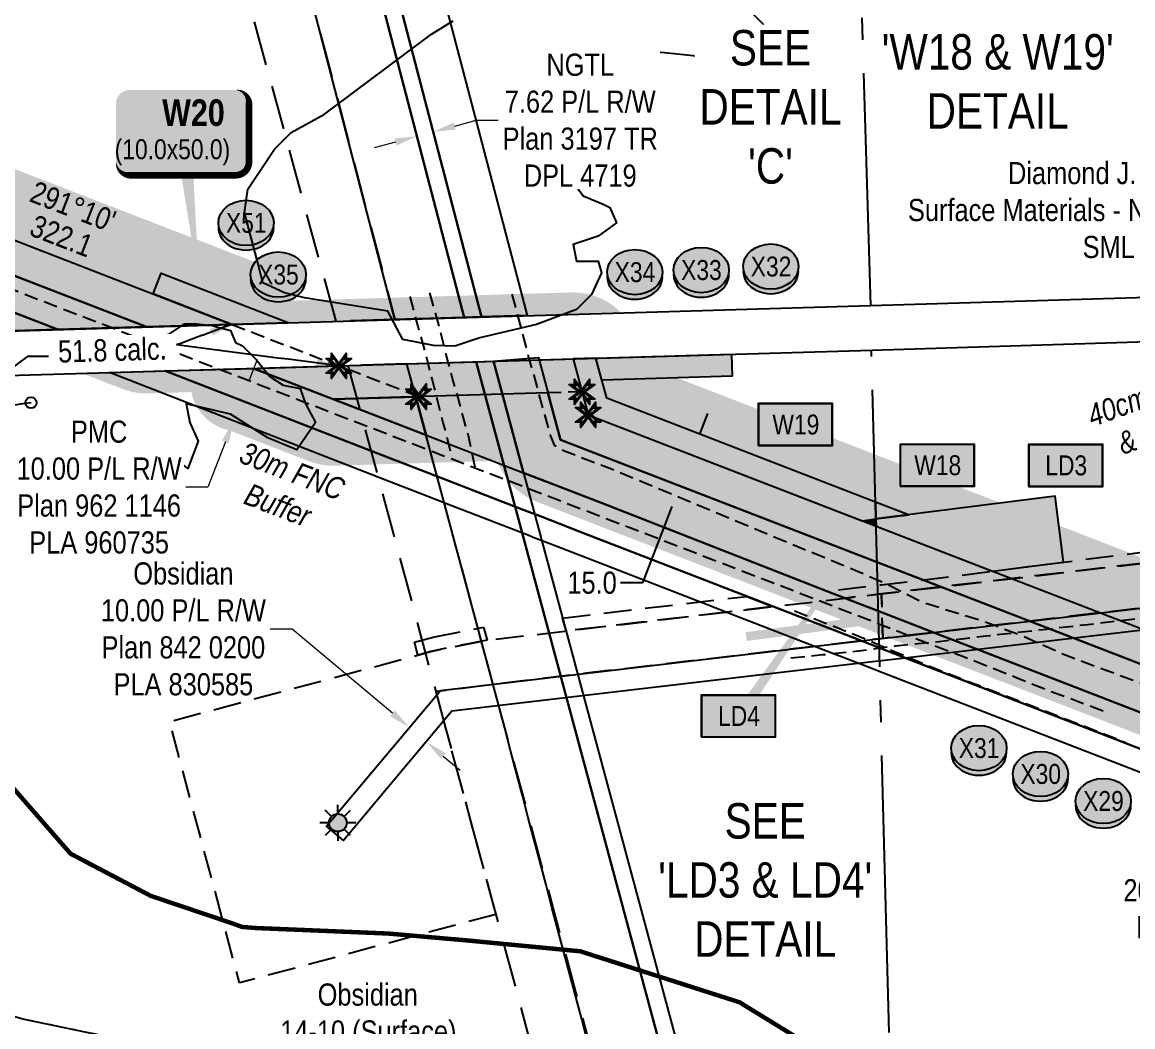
# Model space of a CAD drawing. Extents: x 633209 to 644713, y 5826006 to 5832721.
# Drawn here: x 640116 to 640617, y 5830641 to 5831095 of the extents above; entities that cross this region are included whole.
import ezdxf
from ezdxf.enums import TextEntityAlignment as Align

# ---------------------------------------------------------------- set-up
doc = ezdxf.new("R2010")
doc.units = 0
doc.header["$LTSCALE"] = 5
doc.header["$PDSIZE"] = 0.5
for name, pattern in [('DASHDOT2', [12.7, 6.35, -3.175, 0, -3.175]), ('foc-ACCESSROAD', [3.75, 2.5, -1.25]), ('foc-FLOWLINE', [3.75, 2.5, -1.25]), ('foc-MONUMENT-BDYS', [6, 4, -2]), ('foc-QUARTERLINE', [33, 25, -3, 2, -3]), ('foc-TIELINE', [1.875, 1.25, -0.625]), ('foc-WHEELTRACKS', [2, 0.4, -1.6]), ('UG_PIPE', [1.875, 1.25, -0.625])]:
    doc.linetypes.add(name, pattern=pattern)
doc.layers.get('Defpoints').update_dxf_attribs({"color": 9})
for name, color, linetype in [('AS-PIPE-UG', 44, 'UG_PIPE'), ('AS-ROADS', 254, 'Continuous'), ('AS-WILDLIFE', 131, 'DASHDOT2'), ('C-AR', 13, 'foc-ACCESSROAD'), ('C-RW', 13, 'Continuous'), ('C-WS', 13, 'foc-ACCESSROAD'), ('C-WS-S', 8, 'Continuous'), ('DETAIL-T', 7, 'Continuous'), ('F-EZE', 190, 'foc-FLOWLINE'), ('F-RW', 190, 'Continuous'), ('L-BD1', 253, 'Continuous'), ('L-MON', 1, 'Continuous'), ('L-MON-PLAN', 7, 'foc-MONUMENT-BDYS'), ('L-QSEC', 8, 'foc-QUARTERLINE'), ('L-SEC', 7, 'Continuous'), ('L-TIE', 7, 'foc-TIELINE'), ('P-BUFFER-H 30m', 51, 'Continuous'), ('P-BUFFER-T', 40, 'Continuous'), ('P-CROSSINGS', 250, 'Continuous'), ('P-PROPOSED', 10, 'Continuous'), ('P-PROPOSED-H', 21, 'Continuous'), ('P-TEMP-BLOCKS', 250, 'Continuous'), ('P-TEMP-H', 41, 'Continuous'), ('P-TEMP_LOG DECK', 46, 'Continuous'), ('P-TEMP_WORKSPACE', 46, 'Continuous'), ('P-TXT', 4, 'Continuous'), ('T-BUSH-T', 110, 'Continuous'), ('T-WATER-P3', 160, 'foc-WHEELTRACKS'), ('WETLAND', 143, 'Continuous'), ('WETLAND-T', 146, 'Continuous')]:
    doc.layers.add(name, color=color, linetype=linetype)
for name, color, linetype, lineweight in [('C-AR-T', 13, 'Continuous', 9), ('C-FLOWLINE-T', 13, 'Continuous', 9), ('F-RW-T', 190, 'Continuous', 9), ('F-WS-T', 190, 'Continuous', 9)]:
    doc.layers.add(name, color=color, linetype=linetype, lineweight=lineweight)
doc.styles.add('175L', font='ARIALN.TTF', dxfattribs={"height": 20})
doc.styles.add('80', font='ARIALN.TTF', dxfattribs={"height": 10})
doc.styles.add('80CG', font='ARIALN.TTF', dxfattribs={"height": 10})
doc.styles.add('80L', font='ARIALN.TTF', dxfattribs={"height": 10})
doc.styles.add('BOLD', font='ARIALNB.TTF')
doc.styles.add('Crossing', font='ARIALN.TTF', dxfattribs={"height": 10})
doc.styles.add('foc-LtypeFont', font='ARIALN.TTF', dxfattribs={"height": 7.35})
doc.styles.add('MtXpl_Arial_Narrow', font='ARIALNI.TTF')
doc.linetypes.add('foc-TOPO-flowdirection-NOLINE', pattern='A,0,[">",foc-LtypeFont,S=0.3,R=0,X=0,Y=-0.945],-20,[">",foc-LtypeFont,S=0.3,R=0,X=0,Y=-0.945],0', length=20)
doc.dimstyles.new('Compass 5 000', dxfattribs={"dimscale": 5, "dimtxt": 9, "dimasz": 2, "dimexe": 0.2, "dimexo": 0.0625, "dimgap": 0.5, "dimtad": 0, "dimtih": 1, "dimtoh": 1, "dimzin": 0, "dimdsep": 46, "dimtxsty": '80CG', "dimcen": 0.1, "dimse1": 1, "dimse2": 1, "dimclrd": 256, "dimclrt": 256, "dimaunit": 1, "dimadec": 4, "dimazin": 0, "dimtfac": 0.06, "dimtofl": 0, "dimtmove": 0, "dimatfit": 1, "dimfxl": 0.2, "dimtolj": 1, "dimtzin": 0, "dimlwd": -1, "dimarcsym": 0})

# ---------------------------------------------------------------- blocks, each defined once
blk = doc.blocks.new('*D431')
at = {"layer": 'C-FLOWLINE-T', "transparency": 16777216}
for p, q in [((640237.8, 5830820.91), (640227.8, 5830820.91)), ((640283.06, 5830782.9), (640237.8, 5830820.91)), ((640306.03, 5830763.6), (640313.69, 5830757.17))]:
    blk.add_line(p, q, dxfattribs=at)
for points in [[(640284.13, 5830784.17), (640281.99, 5830781.62), (640290.72, 5830776.46)], [(640307.1, 5830764.88), (640304.96, 5830762.33), (640298.37, 5830770.03)]]:
    blk.add_solid(points, dxfattribs=at)
at = {"layer": 'Defpoints', "color": 0, "transparency": 16777216}
for p in [(640298.37, 5830770.03), (640270.89, 5830752.86), (640278.55, 5830746.43)]:
    blk.add_point(p, dxfattribs=at)
at = {"layer": 'C-FLOWLINE-T', "transparency": 16777216, "insert": (640188.71, 5830820.91), "char_height": 10, "attachment_point": 5, "style": '80CG'}
blk.add_mtext('\\A1;Obsidian\\P10.00 P/L R/W\\PPlan 842 0200\\PPLA 830585', dxfattribs=at)
blk = doc.blocks.new('*D521')
at = {"layer": 'Defpoints', "color": 0, "transparency": 16777216}
for p in [(640683.14, 5830780.35), (640675.92, 5830761.68), (640723.65, 5830764.67)]:
    blk.add_point(p, dxfattribs=at)
at = {"layer": 'F-RW-T', "transparency": 16777216}
for p, q in [((640727.26, 5830774), (640730.87, 5830783.32)), ((640712.82, 5830736.68), (640699.77, 5830702.97)), ((640699.77, 5830702.97), (640689.77, 5830702.97))]:
    blk.add_line(p, q, dxfattribs=at)
for points in [[(640725.7, 5830774.6), (640728.81, 5830773.4), (640723.65, 5830764.67)], [(640711.26, 5830737.28), (640714.37, 5830736.08), (640716.42, 5830746.01)]]:
    blk.add_solid(points, dxfattribs=at)
at = {"layer": 'F-RW-T', "transparency": 16777216, "insert": (640650.23, 5830702.97), "char_height": 10, "attachment_point": 5, "style": '80CG'}
blk.add_mtext('\\A1;Pembina\\P20.00 P/L R/W\\PPLA 141993', dxfattribs=at)
blk = doc.blocks.new('*D522')
at = {"layer": 'Defpoints', "color": 0, "transparency": 16777216}
for p in [(640294.45, 5831042.15), (640301.5, 5831045.24), (640301.8, 5831044.14)]:
    blk.add_point(p, dxfattribs=at)
at = {"layer": 'F-RW-T', "transparency": 16777216}
for p, q in [((640311.16, 5831047.85), (640320.81, 5831050.45)), ((640320.81, 5831050.45), (640330.81, 5831050.45)), ((640284.49, 5831040.66), (640274.84, 5831038.05))]:
    blk.add_line(p, q, dxfattribs=at)
for points in [[(640310.72, 5831049.46), (640311.59, 5831046.24), (640301.5, 5831045.24)], [(640284.06, 5831042.27), (640284.93, 5831039.05), (640294.15, 5831043.26)]]:
    blk.add_solid(points, dxfattribs=at)
at = {"layer": 'F-RW-T', "transparency": 16777216, "insert": (640367.82, 5831050.45), "char_height": 10, "attachment_point": 5, "style": '80CG', "bg_fill": 3, "box_fill_scale": 1.1, "bg_fill_color": 256, "bg_fill_true_color": 13158600, "bg_fill_transparency": 0}
blk.add_mtext('\\A1;NGTL\\P7.62 P/L R/W\\PPlan 3197 TR\\PDPL 4719', dxfattribs=at)
blk = doc.blocks.new('*D540')
at = {"layer": 'Defpoints', "color": 0, "transparency": 16777216}
for p in [(640222.08, 5830921.22), (640211.29, 5830914.69), (640218.47, 5830911.91)]:
    blk.add_point(p, dxfattribs=at)
at = {"layer": 'F-RW-T', "transparency": 16777216}
for p, q in [((640218.51, 5830933.33), (640222.12, 5830942.66)), ((640207.67, 5830905.36), (640199.76, 5830884.91)), ((640199.76, 5830884.91), (640189.76, 5830884.91))]:
    blk.add_line(p, q, dxfattribs=at)
for points in [[(640216.95, 5830933.93), (640220.06, 5830932.73), (640214.89, 5830924.01)], [(640206.12, 5830905.96), (640209.23, 5830904.76), (640211.29, 5830914.69)]]:
    blk.add_solid(points, dxfattribs=at)
at = {"layer": 'F-RW-T', "transparency": 16777216, "insert": (640150.67, 5830884.91), "char_height": 10, "attachment_point": 5, "style": '80CG', "bg_fill": 3, "box_fill_scale": 1.1, "bg_fill_color": 256, "bg_fill_true_color": 13158600, "bg_fill_transparency": 0}
blk.add_mtext('\\A1;PMC\\P10.00 P/L R/W\\PPlan 962 1146\\PPLA 960735', dxfattribs=at)
blk = doc.blocks.new('GAS')
h = blk.add_hatch(color=255)
h.dxf.hatch_style = 1
edge = h.paths.add_edge_path()
edge.add_arc((0, 0), 0.9, 0, 360)
for p, q in [((-0.57, 0.57), (-1.14, 1.14)), ((0, 0.81), (0, 1.62)), ((0.57, 0.57), (1.14, 1.14)), ((-0.81, 0), (-1.62, 0)), ((1.62, 0), (0.81, 0)), ((-0.57, -0.57), (-1.14, -1.14)), ((0, -0.81), (0, -1.62)), ((1.14, -1.14), (0.57, -0.57))]:
    blk.add_line(p, q)
blk.add_circle((0, 0), 0.8)
blk = doc.blocks.new('TEMP')
h = blk.add_hatch(color=255)
h.dxf.hatch_style = 1
h.paths.add_polyline_path([(-1.15, -0.67), (-0.67, -0.67), (-0.67, -1.15), (0, -0.25), (0.67, -1.15), (0.67, -0.67), (1.15, -0.67), (0.25, 0), (1.15, 0.67), (0.67, 0.67), (0.67, 1.15), (0, 0.25), (-0.67, 1.15), (-0.67, 0.67), (-1.15, 0.67), (-0.25, 0)])
h.paths.add_polyline_path([(0.57, 0.85), (0.57, 0.57), (0.85, 0.57), (0.08, 0), (0.85, -0.57), (0.57, -0.57), (0.57, -0.85), (0, -0.08), (-0.57, -0.85), (-0.57, -0.57), (-0.85, -0.57), (-0.08, 0), (-0.85, 0.57), (-0.57, 0.57), (-0.57, 0.85), (0, 0.08)], flags=16)
h = blk.add_hatch(color=1)
h.dxf.hatch_style = 1
h.paths.add_polyline_path([(-0.07, -0.01), (-0.08, 0), (-0.85, -0.57), (-0.57, -0.57), (-0.57, -0.85), (0.07, 0.01), (0.08, 0), (0.85, 0.57), (0.57, 0.57), (0.57, 0.85)])
at = {"color": 1}
for p, q in [((-0.08, 0), (0.08, 0)), ((0, 0.08), (0, -0.08))]:
    blk.add_line(p, q, dxfattribs=at)
at = {"color": 255, "flags": 128}
blk.add_lwpolyline([(-0.25, 0), (-1.15, 0.67), (-0.67, 0.67), (-0.67, 1.15), (0, 0.25), (0.67, 1.15), (0.67, 0.67), (1.15, 0.67), (0.25, 0), (1.15, -0.67), (0.67, -0.67), (0.67, -1.15), (0, -0.25), (-0.67, -1.15), (-0.67, -0.67), (-1.15, -0.67)], close=True, dxfattribs=at)
at = {"color": 1, "flags": 128}
blk.add_lwpolyline([(-0.08, 0), (-0.85, 0.57), (-0.57, 0.57), (-0.57, 0.85), (0, 0.08), (0.57, 0.85), (0.57, 0.57), (0.85, 0.57), (0.08, 0), (0.85, -0.57), (0.57, -0.57), (0.57, -0.85), (0, -0.08), (-0.57, -0.85), (-0.57, -0.57), (-0.85, -0.57)], close=True, dxfattribs=at)
blk = doc.blocks.new('*U689')
at = {"true_color": 0xff8aff}
h = blk.add_hatch(color=211, dxfattribs=at)
edge = h.paths.add_edge_path()
edge.add_line((-24, -20), (24, -20))
edge.add_arc((24, -14), 6, 270, 360)
edge.add_line((30, -14), (30, 12.5))
edge.add_arc((24, 12.5), 6, 0, 90)
edge.add_line((24, 18.5), (-24, 18.5))
edge.add_arc((-24, 12.5), 6, 90, 180)
edge.add_line((-30, 12.5), (-30, -14))
edge.add_arc((-24, -14), 6, 180, 270)
at = {"color": 250, "flags": 128}
blk.add_lwpolyline([(-24, -20, 3, 3, 0), (24, -20, 3, 3, 0.414214), (30, -14, 3, 3, 0), (30, 12.5, 3, 0, 0.414214), (24, 18.5, 0, 0, 0), (-24, 18.5, 0, 0, 0.414214), (-30, 12.5, 0, 0, 0), (-30, -14, 0, 3, 0.414214)], format="xyseb", close=True, dxfattribs=at)
at = {"flags": 128}
blk.add_lwpolyline([(7.6, -70.74, 0, 7.5, 0), (0, 0, 0, 0, 0)], format="xyseb", dxfattribs=at)
at = {"color": 250}
for tag, p, height, style in [('TEMP_AREA_W1_001', (-9.21, 2.24), 12, 'BOLD'), ('ENTER_TEXT_001', (-30.66, -12.78), 9, '80')]:
    blk.add_attdef(tag, p, '', height=height, dxfattribs=dict(at, style=style))
blk = doc.blocks.new('xing2')
h = blk.add_hatch(color=50)
h.dxf.hatch_style = 1
edge = h.paths.add_edge_path()
edge.add_ellipse((0, 0), major_axis=(-12.5, 0), ratio=0.816297, start_angle=0, end_angle=360)
h = blk.add_hatch(color=250)
h.dxf.hatch_style = 1
edge = h.paths.add_edge_path()
edge.add_ellipse((0, -2.05), major_axis=(-12.5, 0), ratio=0.816297, start_angle=0, end_angle=180)
edge.add_line((12.5, -2.05), (12.5, 0))
edge.add_ellipse((0, 0), major_axis=(-12.5, 0), ratio=0.816297, start_angle=0, end_angle=180, ccw=False)
edge.add_line((-12.5, 0), (-12.5, -2.05))
at = {"color": 250}
blk.add_ellipse((0, 0), major_axis=(-12.5, 0), ratio=0.816297, dxfattribs=at)
blk.add_ellipse((0, -2.05), major_axis=(-12.5, 0), ratio=0.816297, start_param=0, end_param=3.141593, dxfattribs=at)
at = {"color": 250, "style": 'Crossing'}
blk.add_attdef('CROSSING', text='', height=9, dxfattribs=at).set_placement((0.09, 0.02), align=Align.MIDDLE_CENTER)
at = {"color": 250, "style": 'Crossing', "flags": 1}
for tag, p in [('OWNER', (0.09, -12.49)), ('DESCRIPTION', (0.09, -25.77)), ('LOCATION', (0.09, -39.3)), ('DWG_REF', (0.09, -52.84))]:
    blk.add_attdef(tag, text='', height=9, dxfattribs=at).set_placement(p, align=Align.MIDDLE_CENTER)
blk = doc.blocks.new('*D688')
at = {"layer": 'Defpoints', "color": 0, "transparency": 16777216}
for p in [(640085.04, 5831006.97), (640131.08, 5830989.15), (640125.67, 5830975.16)]:
    blk.add_point(p, dxfattribs=at)
at = {"layer": 'P-TXT', "transparency": 16777216}
for p, q in [((640088.65, 5831016.3), (640092.26, 5831025.62)), ((640076.02, 5830983.66), (640069.04, 5830965.65)), ((640069.04, 5830965.65), (640059.04, 5830965.65))]:
    blk.add_line(p, q, dxfattribs=at)
for points in [[(640087.1, 5831016.9), (640090.21, 5831015.69), (640085.04, 5831006.97)], [(640074.46, 5830984.26), (640077.57, 5830983.06), (640079.63, 5830992.99)]]:
    blk.add_solid(points, dxfattribs=at)
at = {"layer": 'P-TXT', "transparency": 16777216, "insert": (640046.29, 5830965.65), "char_height": 10, "attachment_point": 5, "style": '80CG'}
blk.add_mtext('\\A1;15.0', dxfattribs=at)
blk = doc.blocks.new('*D747')
at = {"layer": 'Defpoints', "color": 0, "transparency": 16777216}
for p in [(640405.22, 5830904.51), (640418.23, 5830899.48), (640399.81, 5830890.52)]:
    blk.add_point(p, dxfattribs=at)
at = {"layer": 'P-TXT', "transparency": 16777216}
for p, q in [((640421.83, 5830908.81), (640425.44, 5830918.13)), ((640409.22, 5830876.16), (640395.92, 5830841.75)), ((640395.92, 5830841.75), (640385.92, 5830841.75))]:
    blk.add_line(p, q, dxfattribs=at)
for points in [[(640420.28, 5830909.41), (640423.39, 5830908.21), (640418.23, 5830899.48)], [(640407.67, 5830876.76), (640410.77, 5830875.56), (640412.82, 5830885.49)]]:
    blk.add_solid(points, dxfattribs=at)
at = {"layer": 'P-TXT', "transparency": 16777216, "insert": (640373.17, 5830841.75), "char_height": 10, "attachment_point": 5, "style": '80CG'}
blk.add_mtext('\\A1;15.0', dxfattribs=at)
blk = doc.blocks.new('Temp_Area_Small_Pink')
at = {"true_color": 0xff8aff}
h = blk.add_hatch(color=211, dxfattribs=at)
h.dxf.hatch_style = 1
h.paths.add_polyline_path([(-16.83, -9.44), (16.33, -9.44), (16.33, 9.05), (-16.83, 9.05)])
at = {"color": 250}
for points in [[(-17.03, -9.64), (16.53, -9.64), (16.53, 9.25), (-17.03, 9.25)], [(-16.93, -9.54), (16.43, -9.54), (16.43, 9.15), (-16.93, 9.15)]]:
    blk.add_lwpolyline(points, close=True, dxfattribs=at)
at = {"color": 250, "style": '80L'}
blk.add_attdef('TEMPORARY', text='', height=9, dxfattribs=at).set_placement((0, -0.15), align=Align.MIDDLE_CENTER)

msp = doc.modelspace()

# ---------------------------------------------------------------- hatches: boundary and pattern name
at = {"layer": 'AS-ROADS'}
h = msp.add_hatch(color=256, dxfattribs=at)
h.dxf.hatch_style = 1
edge = h.paths.add_edge_path()
edge.add_line((640442.963, 5830815.522), (640518.805, 5830825.438))
edge.add_arc((640518.546, 5830827.42), 1.999, 277.44871, 277.70746)
edge.add_line((640518.814, 5830825.439), (640571.599, 5830832.583))
edge.add_line((640571.599, 5830832.583), (640571.063, 5830836.545))
edge.add_line((640571.063, 5830836.545), (640518.282, 5830829.402))
edge.add_line((640518.282, 5830829.402), (640442.445, 5830819.486))
edge.add_line((640442.445, 5830819.486), (640442.963, 5830815.522))
at = {"layer": 'P-BUFFER-H 30m'}
h = msp.add_hatch(color=256, dxfattribs=at)
h.dxf.hatch_style = 1
edge = h.paths.add_edge_path()
edge.add_line((640037.348, 5831057.597), (640221.431, 5830986.326))
edge.add_arc((640217.022, 5830964.751), 22.021, 11.31419, 78.44974, ccw=False)
edge.add_line((640238.615, 5830969.071), (640363.748, 5830972.786))
edge.add_arc((640364.638, 5830942.808), 29.991, 43.81851, 91.70038, ccw=False)
edge.add_line((640386.277, 5830963.573), (640240.58, 5830959.248))
edge.add_line((640240.58, 5830959.248), (640094.881, 5830954.922))
edge.add_line((640094.881, 5830954.922), (639996.624, 5830992.964))
edge.add_arc((640007.452, 5831020.931), 29.991, 230.80745, 248.83523, ccw=False)
edge.add_line((639988.5, 5830997.688), (640037.348, 5831057.597))
h = msp.add_hatch(color=256, dxfattribs=at)
h.dxf.hatch_style = 1
edge = h.paths.add_edge_path()
edge.add_arc((641305.951, 5830540.963), 29.991, 248.96769, 271.61528, ccw=False)
edge.add_line((641295.188, 5830512.971), (641233.56, 5830536.667))
edge.add_arc((641244.324, 5830564.66), 29.991, 216.2181, 248.96769, ccw=False)
edge.add_line((641220.128, 5830546.939), (641209.223, 5830561.829))
edge.add_line((641209.223, 5830561.829), (641159.802, 5830566.259))
edge.add_arc((641162.479, 5830596.13), 29.991, 248.96769, 264.87832, ccw=False)
edge.add_line((641151.716, 5830568.137), (640975.362, 5830635.948))
edge.add_arc((640986.125, 5830663.94), 29.991, 248.87098, 248.96769, ccw=False)
edge.add_line((640975.314, 5830635.966), (640348.12, 5830878.345))
edge.add_arc((640358.931, 5830906.319), 29.991, 198.52757, 248.87098, ccw=False)
edge.add_line((640330.495, 5830896.789), (640257.179, 5830894.613))
edge.add_arc((640256.289, 5830924.59), 29.991, 248.83523, 271.70038, ccw=False)
edge.add_line((640245.461, 5830896.623), (640209.473, 5830910.556))
edge.add_arc((640213.879, 5830932.128), 22.017, 191.30739, 258.45653, ccw=False)
edge.add_line((640192.289, 5830927.811), (640172.918, 5830927.236))
edge.add_arc((640172.028, 5830957.213), 29.991, 248.83523, 271.70038, ccw=False)
edge.add_line((640161.2, 5830929.246), (640143.131, 5830936.241))
edge.add_line((640143.131, 5830936.241), (640395.449, 5830943.726))
edge.add_line((640395.449, 5830943.726), (640396.438, 5830940.053))
edge.add_line((640396.438, 5830940.053), (641002.306, 5830705.915))
edge.add_line((641002.306, 5830705.915), (641172.757, 5830640.375))
edge.add_line((641172.757, 5830640.375), (641236.176, 5830634.691))
edge.add_arc((641233.498, 5830604.82), 29.991, 36.2181, 84.87832, ccw=False)
edge.add_line((641257.694, 5830622.54), (641272.807, 5830601.904))
edge.add_line((641272.807, 5830601.904), (641304.577, 5830589.688))
edge.add_line((641304.577, 5830589.688), (641306.797, 5830510.985))
at = {"layer": 'P-PROPOSED-H'}
h = msp.add_hatch(color=256, dxfattribs=at)
h.dxf.hatch_style = 1
h.paths.add_polyline_path([(640017.418, 5831033.153), (640210.603, 5830958.358), (640172.028, 5830957.213), (640007.452, 5831020.931)])
h = msp.add_hatch(color=256, dxfattribs=at)
h.dxf.hatch_style = 1
h.paths.add_polyline_path([(640258.875, 5830939.669), (640364.638, 5830942.808), (640371.433, 5830917.564), (640991.519, 5830677.932), (641165.905, 5830610.878), (641233.498, 5830604.82), (641253.818, 5830577.075), (641305.493, 5830557.205), (641305.951, 5830540.963), (641244.324, 5830564.66), (641225.407, 5830590.49), (641162.479, 5830596.13), (640986.125, 5830663.94), (640358.931, 5830906.319), (640353.238, 5830927.468), (640256.289, 5830924.59), (640220.301, 5830938.524)])
at = {"layer": 'P-TEMP-H'}
h = msp.add_hatch(color=256, dxfattribs=at)
h.dxf.hatch_style = 1
h.paths.add_polyline_path([(640210.603, 5830958.358), (640175.045, 5830972.125), (640178.654, 5830981.448), (640236.32, 5830959.121)])
h = msp.add_hatch(color=256, dxfattribs=at)
h.dxf.hatch_style = 1
h.paths.add_polyline_path([(640364.638, 5830942.808), (640371.433, 5830917.564), (640495.095, 5830869.775), (640501.243, 5830870.556), (640501.044, 5830878.193), (640379.768, 5830925.06), (640374.908, 5830943.116)])
h = msp.add_hatch(color=256, dxfattribs=at)
h.dxf.hatch_style = 1
h.paths.add_polyline_path([(640374.908, 5830943.116), (640436.05, 5830944.93), (640436.346, 5830934.937), (640377.578, 5830933.194)])
h = msp.add_hatch(color=256, dxfattribs=at)
h.dxf.hatch_style = 1
h.paths.add_polyline_path([(640256.289, 5830924.59), (640293.554, 5830925.696), (640298.234, 5830908.356)])
h = msp.add_hatch(color=256, dxfattribs=at)
h.dxf.hatch_style = 1
h.paths.add_polyline_path([(640585.92, 5830851.09), (640582.138, 5830880.841), (640501.243, 5830870.556), (640501.326, 5830867.367), (640553.959, 5830847.026)])
h = msp.add_hatch(color=256, dxfattribs=at)
h.dxf.hatch_style = 1
h.paths.add_polyline_path([(640501.044, 5830878.193), (640501.243, 5830870.556), (640515.963, 5830872.428)])
h = msp.add_hatch(color=256, dxfattribs=at)
h.dxf.hatch_style = 1
h.paths.add_polyline_path([(640501.243, 5830870.556), (640501.326, 5830867.367), (640495.095, 5830869.775)])

# ---------------------------------------------------------------- linework, layer by layer
at = {"layer": 'AS-PIPE-UG', "flags": 128}
for points in [[(639959.632, 5831032.756), (640484.367, 5830830.387)], [(640290.842, 5830970.875), (640295.321, 5830954.756), (640298.515, 5830942.816), (640300.929, 5830933.408), (640301.903, 5830929.671), (640305.858, 5830914.063), (640309.435, 5830900.208)], [(640320.37, 5830894.002), (640317.503, 5830907.484), (640312.439, 5830926.393), (640310.221, 5830933.949), (640308.271, 5830941.248), (640304.513, 5830956.339), (640299.823, 5830972.974)], [(640336.953, 5830972.019), (640341.193, 5830956.484), (640344.55, 5830943.008), (640346.991, 5830934.881), (640349.08, 5830927.159), (640351.027, 5830919.881), (640354.123, 5830908.779), (640356.035, 5830903.9), (640360.296, 5830901.421), (640367.963, 5830898.512), (640380.477, 5830893.723), (640491.861, 5830847.438), (640505.664, 5830841.556), (640521.945, 5830833.141), (640549.843, 5830824.432), (640567.785, 5830817.729), (640587.119, 5830809.077), (640604.34, 5830802.662), (640620.642, 5830796.606), (640736.401, 5830752.379), (640829.928, 5830715.609), (640892.807, 5830691.664), (640983.624, 5830656.554), (641103.432, 5830610.642), (641112.239, 5830607.397), (641128.87, 5830601.387), (641147.07, 5830594.52), (641166.453, 5830586.354), (641181.131, 5830581.256), (641195.157, 5830575.937), (641210.246, 5830570.751), (641272.52, 5830549.264), (641355.112, 5830518.485), (641484.342, 5830468.159), (641589.34, 5830428.251), (641691.626, 5830388.925), (641798.888, 5830347.778), (641933.223, 5830295.433), (641944.162, 5830291.673), (641959.762, 5830285.753), (641971.151, 5830281.605), (641979.334, 5830277.889), (641986.415, 5830273.004), (641994.145, 5830267.067), (642011.682, 5830254.308), (642031.097, 5830239.766), (642047.63, 5830227.341), (642114.424, 5830177.949), (642197.018, 5830117.715), (642321.245, 5830027.351), (642352.029, 5830000.422), (642439.797, 5829939.264), (642506.557, 5829888.218), (642566.031, 5829844.55), (642615.621, 5829810.488), (642641.859, 5829792.032), (642660.964, 5829778.777), (642684.833, 5829762.252), (642695.519, 5829755.065), (642700.714, 5829752.418), (642708.816, 5829748.996), (642718.64, 5829745.167), (642735.888, 5829739.312), (642757.293, 5829732.181), (642781.604, 5829724.472), (642803.286, 5829717.369), (642873.003, 5829691.932), (642965.87, 5829663.422), (643036.138, 5829638.998), (643069.035, 5829627.461), (643074.234, 5829625.766), (643090.466, 5829619.967), (643117.514, 5829610.081), (643139.189, 5829601.874), (643157.33, 5829594.591), (643189.219, 5829585.261)], [(640484.367, 5830830.387), (640510.545, 5830820.213), (640524.355, 5830814.651), (640540.066, 5830808.774), (640552.889, 5830803.758), (640566.072, 5830798.491), (640578.434, 5830793.507), (640592.243, 5830788.383), (640604.487, 5830783.667)], [(640462.92, 5830807.903), (640477.216, 5830809.349), (640493.354, 5830811.085), (640510.175, 5830813.301), (640529.764, 5830815.315), (640552.591, 5830818), (640576.763, 5830820.717), (640596.941, 5830822.994), (640623.658, 5830826.193), (640647.382, 5830829.204)], [(640464.464, 5830829.163), (640493.874, 5830817.565), (640512.732, 5830809.497), (640530.353, 5830802.131), (640550.235, 5830794.531), (640573.249, 5830785.623), (640594.979, 5830777.227), (640613.994, 5830769.761)]]:
    msp.add_lwpolyline(points, dxfattribs=at)
at = {"layer": 'AS-WILDLIFE', "const_width": 2, "flags": 128}
msp.add_lwpolyline([(639231.617, 5831835.436), (639239.625, 5831815.5), (639276.062, 5831724.5), (639379.5, 5831519), (639465.875, 5831377.5), (639519.313, 5831290), (639668.25, 5831091.5), (639763.312, 5830982.5), (639825.563, 5830943.5), (639928.75, 5830896), (639970.125, 5830891), (639995, 5830888), (640036.813, 5830853.5), (640090.25, 5830774), (640123.375, 5830736), (640137.812, 5830719.5), (640174, 5830700.5), (640211.062, 5830688), (640215.125, 5830686.5), (640221.375, 5830686), (640281.25, 5830683.5), (640315.625, 5830680.5), (640367.813, 5830675.5), (640439.688, 5830652.5), (640636.75, 5830531.5), (640996, 5830268), (641018, 5830235.5), (641022.75, 5830228.5), (641044.937, 5830173.5), (641044.188, 5830172.5), (641030.438, 5830152.5), (640980.187, 5830135.5), (640924.563, 5830157), (640918.437, 5830159.5), (640898.75, 5830170.5), (640649.375, 5830308.5), (640486.25, 5830390), (640458.25, 5830404), (640432.375, 5830410.5), (640371.187, 5830426.5), (640346.563, 5830433.5), (640289.125, 5830450), (640170.25, 5830450.5), (640152, 5830450.5), (640141.688, 5830453), (640090.625, 5830464), (640039.062, 5830487.5), (639997.125, 5830527), (639959, 5830602), (639942.187, 5830630), (639932.125, 5830647), (639892.5, 5830670), (639890.687, 5830671), (639824.375, 5830679), (639764.25, 5830697), (639762.812, 5830697.5), (639725.937, 5830737), (639721.625, 5830740), (639663.5, 5830781), (639591.313, 5830814.5), (639585.721, 5830814.579)], dxfattribs=at)
at = {"layer": 'C-AR', "flags": 128}
msp.add_lwpolyline([(640724.77, 5830862.703), (640917.421, 5830840.419), (640932.312, 5830838.697), (641074.35, 5830822.26), (641038.295, 5830821.226), (641038.72, 5830806.428), (641033.897, 5830806.795), (640930.43, 5830818.771), (640915.542, 5830820.494), (640724.787, 5830842.574), (640504.325, 5830816.678), (640504.024, 5830828.353), (640503.813, 5830836.749), (640724.77, 5830862.703)], close=True, dxfattribs=at)
at = {"layer": 'C-RW'}
for points in [[(640172.028, 5830957.213), (640132.054, 5830956.026), (640000.515, 5831006.986), (639941.73, 5831029.688), (639695.646, 5831125.033), (639695.134, 5831141.851), (640172.028, 5830957.213)], [(640304.796, 5830793.241), (640493.237, 5830815.376), (640514.524, 5830817.876), (640724.787, 5830842.574), (640915.542, 5830820.494), (640930.43, 5830818.771), (641033.897, 5830806.795), (641038.72, 5830806.428), (641051.518, 5830804.743), (641050.765, 5830798.2), (641050.374, 5830794.818), (641039.014, 5830796.134), (640929.49, 5830808.814), (640914.602, 5830810.537), (640724.803, 5830832.51), (640515.69, 5830807.947), (640494.403, 5830805.447), (640309.916, 5830783.777), (640260.952, 5830725.478), (640253.304, 5830731.911)]]:
    msp.add_lwpolyline(points, close=True, dxfattribs=at)
msp.add_lwpolyline([(640900.195, 5830658.744), (640518.712, 5830806.325), (640504.449, 5830811.85), (640498.744, 5830814.058), (640458.767, 5830829.542), (640446.785, 5830834.182), (640371.312, 5830863.414), (640350.183, 5830871.609), (640341.374, 5830875.021), (640306.133, 5830888.674), (640276.441, 5830900.177), (640180.452, 5830937.341), (640220.301, 5830938.524), (640271.524, 5830918.692), (640301.387, 5830907.136), (640336.37, 5830893.605), (640345.176, 5830890.2), (640355.857, 5830886.072), (640376.93, 5830877.929), (640479.183, 5830837.972), (640491.172, 5830833.329), (640504.024, 5830828.353), (640531.177, 5830817.854), (640551.136, 5830810.123), (640901.684, 5830674.463)], dxfattribs=at)
at = {"layer": 'C-WS', "flags": 128}
msp.add_lwpolyline([(640329.659, 5830692.152), (640214.045, 5830661.203), (640182.475, 5830779.129), (640294.585, 5830809.142), (640300.401, 5830810.699), (640302.504, 5830811.261), (640325.772, 5830815.836), (640363.997, 5830820.326), (640433.743, 5830828.519), (640454.971, 5830831.012), (640487.338, 5830834.814), (640503.814, 5830836.749), (640504.025, 5830828.353), (640504.325, 5830816.678), (640369.254, 5830800.813), (640302.607, 5830792.652), (640306.19, 5830779.341), (640329.659, 5830692.152)], close=True, dxfattribs=at)
at = {"layer": 'F-EZE', "flags": 128}
msp.add_lwpolyline([(640752.962, 5830865.561), (640914.954, 5830846.913), (640932.89, 5830844.826), (641116.207, 5830823.459), (641074.35, 5830822.26), (640929.274, 5830839.048), (640914.375, 5830840.773), (640914.375, 5830840.773), (640724.77, 5830862.703), (640503.813, 5830836.749), (640487.338, 5830834.814), (640479.183, 5830837.972), (640503.163, 5830840.777), (640503.703, 5830840.84), (640521.797, 5830842.937), (640724.765, 5830868.741), (640752.962, 5830865.561)], close=True, dxfattribs=at)
at = {"layer": 'F-EZE'}
for points in [[(640433.743, 5830828.519), (640361.453, 5830820.027), (640359.88, 5830825.874), (640443.006, 5830835.646), (640454.971, 5830831.012), (640433.743, 5830828.519)], [(640325.772, 5830815.836), (640302.504, 5830811.262), (640300.401, 5830810.699), (640294.585, 5830809.142), (640293.028, 5830814.94), (640301.372, 5830817.175), (640324.193, 5830821.69), (640325.772, 5830815.836)]]:
    msp.add_lwpolyline(points, close=True, dxfattribs=at)
at = {"layer": 'F-RW'}
for points in [[(640210.936, 5831359.968), (640229.024, 5831292.678), (640315.491, 5830961.472), (640284.186, 5830960.543), (640205.294, 5831263.574), (640187.212, 5831330.884)], [(640564.213, 5830045.356), (640538.185, 5830141.896), (640519.937, 5830210.192), (640411.473, 5830604.896), (640320.865, 5830941.509), (640328.691, 5830941.741), (640342.261, 5830891.326), (640418.829, 5830606.876), (640519.1, 5830242.709), (640546.012, 5830142.125), (640572.042, 5830045.585)], [(640899.221, 5830648.422), (640504.728, 5830801.02), (640497.439, 5830803.844), (640477.463, 5830811.579), (640437.521, 5830827.055), (640425.536, 5830831.697), (640367.765, 5830854.078), (640353.406, 5830859.638), (640346.618, 5830862.269), (640344.599, 5830863.05), (640309.358, 5830876.701), (640299.084, 5830880.684), (640279.649, 5830888.215), (640155.393, 5830936.597), (640180.452, 5830937.341), (640276.441, 5830900.177), (640306.133, 5830888.674), (640341.374, 5830875.021), (640350.183, 5830871.609), (640371.312, 5830863.414), (640446.785, 5830834.182), (640458.767, 5830829.542), (640498.744, 5830814.058), (640504.449, 5830811.85), (640518.712, 5830806.325), (640900.195, 5830658.744)]]:
    msp.add_lwpolyline(points, dxfattribs=at)
for points in [[(640343.858, 5830962.314), (640323.317, 5830961.704), (640234.983, 5831299.986), (640250.326, 5831318.803), (640343.858, 5830962.314)], [(640323.317, 5830961.704), (640315.491, 5830961.472), (640229.024, 5831292.678), (640234.983, 5831299.986), (640323.317, 5830961.704)], [(640132.054, 5830956.026), (640107.12, 5830955.286), (639990.684, 5831000.366), (639997.143, 5831008.288), (640132.054, 5830956.026)], [(640986.125, 5830663.94), (641305.951, 5830540.963), (641306.562, 5830519.308), (641221.683, 5830551.156), (641215.863, 5830553.368), (641196.343, 5830560.783), (641191.462, 5830562.638), (641188.089, 5830563.92), (641182.324, 5830566.105), (641181.701, 5830566.341), (641178.301, 5830567.634), (640981.874, 5830643.431), (640916.208, 5830668.843), (640901.684, 5830674.463), (640551.136, 5830810.123), (640531.177, 5830817.854), (640504.024, 5830828.353), (640491.172, 5830833.329), (640479.183, 5830837.972), (640376.93, 5830877.929), (640342.261, 5830891.326), (640328.691, 5830941.741), (640348.947, 5830943.41), (640358.931, 5830906.319)]]:
    msp.add_lwpolyline(points, close=True, dxfattribs=at)
msp.add_lwpolyline([(640532.889, 5830044.438), (640523.287, 5830080.03), (640506.979, 5830140.983, -0.0049721), (640331.098, 5830786.265), (640289.56, 5830940.58), (640320.865, 5830941.509), (640411.473, 5830604.896), (640519.937, 5830210.192), (640538.185, 5830141.897), (640564.213, 5830045.356)], format="xyb", dxfattribs=at)
at = {"layer": 'L-MON-PLAN'}
msp.add_lwpolyline([(640182.484, 5831235.599), (640205.294, 5831263.574), (640284.186, 5830960.543), (640257.626, 5830959.754)], close=True, dxfattribs=at)
msp.add_lwpolyline([(640532.929, 5830044.439), (640506.97, 5830141.018), (640382.05, 5830596.976), (640289.56, 5830940.58), (640263, 5830939.791), (640357.087, 5830590.256), (640506.393, 5830043.662)], dxfattribs=at)
at = {"layer": 'L-QSEC'}
for p, q in [((640475.681, 5831731.461), (640498.78, 5830966.913)), ((640520.145, 5830144.075), (640499.259, 5830946.791))]:
    msp.add_line(p, q, dxfattribs=at)
at = {"layer": 'L-SEC'}
for p, q in [((640498.78, 5830966.913), (641293.262, 5830990.954)), ((640499.377, 5830946.808), (641293.829, 5830970.852)), ((639701.182, 5830943.234), (640498.78, 5830966.913)), ((639701.793, 5830923.151), (640499.377, 5830946.808))]:
    msp.add_line(p, q, dxfattribs=at)
at = {"layer": 'L-TIE', "flags": 128}
for points in [[(640210.603, 5830958.358), (640258.875, 5830939.669)], [(640294.864, 5830925.735), (640258.875, 5830939.669)], [(640368.644, 5830927.925), (640353.238, 5830927.468)]]:
    msp.add_lwpolyline(points, dxfattribs=at)
at = {"layer": 'P-PROPOSED', "flags": 128}
for points in [[(640017.418, 5831033.153), (640210.603, 5830958.358), (640172.028, 5830957.213), (640007.452, 5831020.931)], [(640258.875, 5830939.669), (640364.638, 5830942.808), (640371.433, 5830917.564), (640991.519, 5830677.932), (641165.905, 5830610.878), (641233.498, 5830604.82), (641253.818, 5830577.075), (641305.493, 5830557.205), (641305.951, 5830540.963), (641244.324, 5830564.66), (641225.407, 5830590.49), (641162.479, 5830596.13), (640986.125, 5830663.94), (640358.931, 5830906.319), (640353.238, 5830927.468), (640256.289, 5830924.59), (640220.301, 5830938.524)]]:
    msp.add_lwpolyline(points, close=True, dxfattribs=at)
at = {"layer": 'P-TEMP-BLOCKS', "flags": 128}
for points in [[(640503.799, 5830874.118, 0, 4.998, 0), (640529.179, 5830894.984, 0, 0, 0)], [(640499.774, 5830869.085, 0, 4.998, 0), (640439.483, 5830781.679, 0, 0, 0)]]:
    msp.add_lwpolyline(points, format="xyseb", dxfattribs=at)
at = {"layer": 'P-TEMP_LOG DECK', "flags": 128}
for points in [[(640585.92, 5830851.09), (640582.138, 5830880.841), (640501.243, 5830870.556), (640501.326, 5830867.367), (640553.959, 5830847.026)], [(640501.243, 5830870.556), (640501.326, 5830867.367), (640495.095, 5830869.775)]]:
    msp.add_lwpolyline(points, close=True, dxfattribs=at)
at = {"layer": 'P-TEMP_WORKSPACE', "flags": 128}
for points in [[(640210.603, 5830958.358), (640175.045, 5830972.125), (640178.654, 5830981.448), (640236.32, 5830959.121)], [(640364.638, 5830942.808), (640371.433, 5830917.564), (640495.095, 5830869.775), (640501.243, 5830870.556), (640501.044, 5830878.193), (640379.768, 5830925.06), (640374.908, 5830943.116)], [(640374.908, 5830943.116), (640436.05, 5830944.93), (640436.346, 5830934.937), (640377.578, 5830933.194)], [(640256.289, 5830924.59), (640293.554, 5830925.696), (640298.234, 5830908.356)], [(640501.044, 5830878.193), (640501.243, 5830870.556), (640515.963, 5830872.428)]]:
    msp.add_lwpolyline(points, close=True, dxfattribs=at)
at = {"layer": 'T-WATER-P3', "linetype": 'foc-TOPO-flowdirection-NOLINE', "flags": 128}
msp.add_lwpolyline([(641157.149, 5830181.047), (641139.934, 5830186.552), (641114.461, 5830200.34), (641053.143, 5830238.473), (641043.37, 5830248.645), (641026.162, 5830273.636), (640992.86, 5830302.109), (640952.517, 5830323.045), (640882.909, 5830378.284), (640868.764, 5830385.043), (640850.904, 5830388.063), (640809.967, 5830388.204), (640795.032, 5830396.333), (640761.984, 5830430.04), (640736.224, 5830449.448), (640671.191, 5830484.367), (640561.626, 5830517.784), (640549.574, 5830525.594), (640530.865, 5830549.926), (640514.958, 5830554.784), (640495.277, 5830555.444), (640479.893, 5830560.825), (640466.662, 5830569.156), (640449.258, 5830572.114), (640401.302, 5830558.371), (640380.836, 5830558.246), (640361.867, 5830560.545), (640347.334, 5830566.779), (640321.782, 5830583.114), (640306.203, 5830588.561), (640286.587, 5830588.895), (640269.707, 5830592.246), (640197.227, 5830623.547), (640151.544, 5830637.536), (640116.277, 5830644.885), (640083.554, 5830654.14), (640069.41, 5830661.028), (640057.55, 5830669.101), (640055.804, 5830684.657), (640058.889, 5830702.711), (640058.373, 5830722.129), (640052.312, 5830736.886), (640045.28, 5830748.898), (639983.616, 5830793.175), (639953.239, 5830805.445), (639890.862, 5830826.118), (639851.041, 5830847.381), (639842.322, 5830854.809), (639833.452, 5830869.019), (639816.295, 5830877.812), (639806.907, 5830889.879), (639794.915, 5830898.409), (639766.893, 5830910.554), (639754.383, 5830917.578), (639738.609, 5830922.631), (639710.192, 5830935.43), (639698.394, 5830944.417), (639663.264, 5830950.067), (639652.377, 5830960.757), (639638.038, 5830967.385), (639618.159, 5830967.129), (639609.691, 5830978.416), (639598.546, 5830988.125), (639589.814, 5830999.673), (639578.542, 5831030.238), (639556.971, 5831071.496), (639553.217, 5831089.348)], dxfattribs=at)
at = {"layer": 'T-WATER-P3', "flags": 128}
msp.add_lwpolyline([(641157.149, 5830181.047), (641139.934, 5830186.552), (641114.461, 5830200.34), (641053.143, 5830238.473), (641043.37, 5830248.645), (641026.162, 5830273.636), (640992.86, 5830302.109), (640952.517, 5830323.045), (640882.909, 5830378.284), (640868.764, 5830385.043), (640850.904, 5830388.063), (640809.967, 5830388.204), (640795.032, 5830396.333), (640761.984, 5830430.04), (640736.224, 5830449.448), (640671.191, 5830484.367), (640561.626, 5830517.784), (640549.574, 5830525.594), (640530.865, 5830549.926), (640514.958, 5830554.784), (640495.277, 5830555.444), (640479.893, 5830560.825), (640466.662, 5830569.156), (640449.258, 5830572.114), (640401.302, 5830558.371), (640380.836, 5830558.246), (640361.867, 5830560.545), (640347.334, 5830566.779), (640321.782, 5830583.114), (640306.203, 5830588.561), (640286.587, 5830588.895), (640269.707, 5830592.246), (640197.227, 5830623.547), (640151.544, 5830637.536), (640116.277, 5830644.885), (640083.554, 5830654.14), (640069.41, 5830661.028), (640057.55, 5830669.101), (640055.804, 5830684.657), (640058.889, 5830702.711), (640058.373, 5830722.129), (640052.312, 5830736.886), (640045.28, 5830748.898), (639983.616, 5830793.175), (639953.239, 5830805.445), (639890.862, 5830826.118), (639851.041, 5830847.381), (639842.322, 5830854.809), (639833.452, 5830869.019), (639816.295, 5830877.812), (639806.907, 5830889.879), (639794.915, 5830898.409), (639766.893, 5830910.554), (639754.383, 5830917.578), (639738.609, 5830922.631), (639710.192, 5830935.43), (639698.394, 5830944.417), (639663.264, 5830950.067), (639652.377, 5830960.757), (639638.038, 5830967.385), (639618.159, 5830967.129), (639609.691, 5830978.416), (639598.546, 5830988.125), (639589.814, 5830999.673), (639578.542, 5831030.238), (639556.971, 5831071.496), (639553.217, 5831089.348)], dxfattribs=at)
at = {"layer": 'WETLAND'}
for points in [[(640442.912, 5831101.381), (640460.981, 5831083.312), (640476.79, 5831087.076), (640485.825, 5831070.514), (640476.79, 5831056.21), (640459.475, 5831054.704), (640445.924, 5831066.749), (640434.631, 5831075.784), (640418.821, 5831079.548), (640404.517, 5831081.054), (640386.448, 5831078.042), (640373.65, 5831072.772), (640360.851, 5831065.997), (640354.829, 5831056.21), (640356.334, 5831041.905), (640359.346, 5831029.86), (640369.133, 5831016.308), (640378.167, 5831012.544), (640381.178, 5831011.038), (640384.19, 5831004.263), (640375.908, 5830998.24), (640364.616, 5830994.476), (640366.121, 5830986.947), (640375.908, 5830986.947), (640377.414, 5830981.677), (640372.897, 5830971.89), (640366.121, 5830965.115), (640348.053, 5830958.339), (640322.456, 5830952.316), (640311.163, 5830948.552), (640301.591, 5830948.828), (640301.591, 5830948.828), (640287.825, 5830951.563), (640281.049, 5830964.362), (640243.407, 5830970.385), (640234.372, 5830972.643), (640224.585, 5830977.16), (640222.327, 5830986.194), (640219.315, 5830997.487), (640216.304, 5831008.78), (640217.81, 5831019.32), (640229.855, 5831037.388), (640237.384, 5831044.917), (640252.441, 5831053.198), (640300.623, 5831089.335), (640310.41, 5831095.358)], [(640109.353, 5830937.105), (640118.572, 5830944.019), (640127.79, 5830944.019), (640141.618, 5830943.251), (640160.823, 5830950.933), (640182.334, 5830954.006), (640189.247, 5830958.615), (640194.625, 5830958.615), (640201.539, 5830957.847), (640209.989, 5830955.543), (640212.294, 5830950.165), (640215.367, 5830948.629), (640221.513, 5830942.483), (640227.658, 5830934.801), (640233.804, 5830930.96), (640241.486, 5830929.423), (640243.791, 5830922.509), (640248.4, 5830914.059), (640248.4, 5830914.059), (640239.95, 5830901.768), (640226.89, 5830907.145), (640209.989, 5830917.9), (640190.016, 5830922.509), (640191.552, 5830914.059), (640195.393, 5830905.609), (640190.784, 5830893.317), (640183.87, 5830898.695), (640175.42, 5830900.231), (640163.896, 5830896.39), (640144.691, 5830892.549), (640121.645, 5830894.085), (640110.889, 5830907.145)]]:
    msp.add_lwpolyline(points, dxfattribs=at)

# ---------------------------------------------------------------- block references
at = {"layer": 'C-WS-S', "xscale": 4.999999999999792, "yscale": 4.999999999999792, "zscale": 4.999999999999792, "rotation": 0.2260728010244115}
msp.add_blockref('GAS', (640258.434, 5830733.477), dxfattribs=at)
at = {"layer": 'L-MON', "color": 5, "xscale": 4.9984184, "yscale": 4.9984184, "zscale": 4.9984184}
for p in [(640258.875, 5830939.669), (640294.864, 5830925.735), (640368.644, 5830927.925), (640371.433, 5830917.564)]:
    msp.add_blockref('TEMP', p, dxfattribs=at)
at = {"layer": 'P-CROSSINGS', "color": 4, "xscale": 0.99968368, "yscale": 0.99968368, "zscale": 0.99968368}
msp.add_blockref('xing2', (640217, 5831004.16), dxfattribs=at).add_auto_attribs({'CROSSING': 'X51'})
at = {"layer": 'P-CROSSINGS', "xscale": 0.99968368, "yscale": 0.99968368, "zscale": 0.99968368}
for p, values in [((640231.516, 5830980.851), {'CROSSING': 'X35'}), ((640422.435, 5830982.874), {'CROSSING': 'X33'}), ((640453.848, 5830984.468), {'CROSSING': 'X32'}), ((640547.751, 5830767.171), {'CROSSING': 'X31'}), ((640575.552, 5830755.496), {'CROSSING': 'X30'}), ((640603.891, 5830743.3), {'CROSSING': 'X29'})]:
    msp.add_blockref('xing2', p, dxfattribs=at).add_auto_attribs(values)
at = {"layer": 'P-TEMP-BLOCKS', "color": 3, "xscale": 0.99968368, "yscale": 0.99968368, "zscale": 0.99968368}
msp.add_blockref('*U689', (640188.342, 5831045.663), dxfattribs=at).add_auto_attribs({'TEMP_AREA_W1_001': 'W20', 'ENTER_TEXT_001': '(10.0x50.0)'})
at = {"layer": 'P-TEMP-BLOCKS', "xscale": 0.99968368, "yscale": 0.99968368, "zscale": 0.99968368}
for p, values in [((640465.157, 5830913.357), {'TEMPORARY': 'W19'}), ((640529.179, 5830894.984), {'TEMPORARY': 'W18'}), ((640587.17, 5830894.91), {'TEMPORARY': 'LD3'}), ((640439.482, 5830781.827), {'TEMPORARY': 'LD4'})]:
    msp.add_blockref('Temp_Area_Small_Pink', p, dxfattribs=at).add_auto_attribs(values)

# ---------------------------------------------------------------- texts
at = {"layer": 'C-AR-T', "insert": (640231.709, 5830660.977), "char_height": 10, "attachment_point": 1, "style": '80L'}
msp.add_mtext_dynamic_manual_height_columns('\\pi17.597;Obsidian\\P\\pi0.67981;14-10 (Surface)\\P\\pi7.7296;MSL 831117', width=79.02675, gutter_width=50.016, heights=[0], dxfattribs=at)
at = {"layer": 'DETAIL-T', "color": 3, "char_height": 15.99494, "attachment_point": 5, "style": '80CG'}
for s, insert, width in [("SEE\\P'W18 & W19'\\PDETAIL", (640556.254, 5831081.359), 104.03977), ("SEE\\P'LD3 & LD4'\\PDETAIL", (640451.31, 5830707.69), 95.90046)]:
    msp.add_mtext(s, dxfattribs=dict(at, insert=insert, width=width))
at = {"layer": 'F-WS-T', "insert": (640515.426, 5831031.644), "char_height": 10, "width": 222.2146, "attachment_point": 1, "style": '80L'}
msp.add_mtext('\\pi45.48;Diamond J. Industries Ltd.\\P\\pi0.30921;Surface Materials - Non Manufacturing Clay\\P\\pi79.156;SML 080007', dxfattribs=at)
at = {"layer": 'L-BD1', "color": 3, "style": '175L'}
for s, p in [("291°10'", (640138.928, 5831011.568)), ('322.1', (640133.784, 5830998.284))]:
    msp.add_text(s, height=9.9968, rotation=338.83523, dxfattribs=at).set_placement(p, align=Align.MIDDLE_CENTER)
at = {"layer": 'P-BUFFER-T', "insert": (640216.423, 5830905.795), "char_height": 9.99684, "attachment_point": 1, "rotation": 338.96769, "style": '80L'}
msp.add_mtext_dynamic_manual_height_columns('\\pi0.37145;{\\fArial Narrow|b0|i1|c0|p34;30m FNC \\P\\pi9.0727;Buffer}', width=49.19961, gutter_width=50.016, heights=[0], dxfattribs=at)
at = {"layer": 'T-BUSH-T', "insert": (640625.817, 5830932.403), "char_height": 9.99684, "width": 64.75893, "attachment_point": 2, "rotation": 20, "line_spacing_factor": 0.989768, "style": 'MtXpl_Arial_Narrow'}
msp.add_mtext('40cm Poplar & Spruce', dxfattribs=at)

# ---------------------------------------------------------------- dimensions: what is measured, and where the dimension line sits
at = {"layer": 'C-FLOWLINE-T', "color": 3}
dim = msp.add_linear_dim(base=(640298.373, 5830770.033), p1=(640270.892, 5830752.86), p2=(640278.549, 5830746.429), angle=319.97433, text='Obsidian\\P10.00 P/L R/W\\PPlan 842 0200\\PPLA 830585', dimstyle='Compass 5 000', dxfattribs=at)
dim.commit()
dim.dimension.update_dxf_attribs({"geometry": '*D431', "text_midpoint": (640188.713, 5830820.907), "dimtype": 161})
at = {"layer": 'F-RW-T'}
dim = msp.add_linear_dim(base=(640723.647, 5830764.672), p1=(640675.922, 5830761.683), p2=(640683.145, 5830780.346), angle=68.84413, text='Pembina\\P20.00 P/L R/W\\PPLA 141993', dimstyle='Compass 5 000', dxfattribs=at)
dim.commit()
dim.dimension.update_dxf_attribs({"geometry": '*D521', "text_midpoint": (640650.231, 5830702.974), "dimtype": 161})
at = {"layer": 'P-TXT'}
dim = msp.add_linear_dim(base=(640418.23, 5830899.479), p1=(640399.815, 5830890.52), p2=(640405.22, 5830904.507), angle=68.87099, text='15.0', dimstyle='Compass 5 000', dxfattribs=at)
dim.commit()
dim.dimension.update_dxf_attribs({"geometry": '*D747', "text_midpoint": (640373.168, 5830841.748), "dimtype": 161})

# ---------------------------------------------------------------- leaders
at = {"layer": 'WETLAND-T', "path_type": 1}
msp.add_leader([(640119.93, 5830923.008), (640076.149, 5830916.757)], dimstyle='Compass 5 000', override={"dimasz": 1, "dimldrblk": 'DotBlank'}, dxfattribs=at)

# ---------------------------------------------------------------- next in the draw order: texts
at = {"layer": 'DETAIL-T', "color": 3, "insert": (640453.691, 5831056.417), "char_height": 15.9949, "width": 63.616, "attachment_point": 5, "style": '80CG', "bg_fill": 3, "box_fill_scale": 1.15, "bg_fill_color": 256, "bg_fill_true_color": 256, "bg_fill_transparency": 0}
msp.add_mtext("SEE\\PDETAIL\\P'C'", dxfattribs=at)

# ---------------------------------------------------------------- next in the draw order: dimensions: what is measured, and where the dimension line sits
at = {"layer": 'F-RW-T'}
dim = msp.add_aligned_dim(p1=(640294.445, 5831042.155), p2=(640301.8, 5831044.138), distance=1.146, text='NGTL\\P7.62 P/L R/W\\PPlan 3197 TR\\PDPL 4719', dimstyle='Compass 5 000', override={"dimtfill": 1}, dxfattribs=at)
dim.commit()
dim.dimension.update_dxf_attribs({"geometry": '*D522', "text_midpoint": (640367.818, 5831050.451)})
dim = msp.add_linear_dim(base=(640211.286, 5830914.688), p1=(640222.08, 5830921.223), p2=(640218.472, 5830911.905), angle=248.83102, text='PMC\\P10.00 P/L R/W\\PPlan 962 1146\\PPLA 960735', dimstyle='Compass 5 000', override={"dimtfill": 1}, dxfattribs=at)
dim.commit()
dim.dimension.update_dxf_attribs({"geometry": '*D540', "text_midpoint": (640150.669, 5830884.914), "dimtype": 161})

# ---------------------------------------------------------------- next in the draw order: block references
at = {"layer": 'P-CROSSINGS', "xscale": 0.99968368, "yscale": 0.99968368, "zscale": 0.99968368}
msp.add_blockref('xing2', (640392.45, 5830981.935), dxfattribs=at).add_auto_attribs({'CROSSING': 'X34'})

# ---------------------------------------------------------------- next in the draw order: dimensions: what is measured, and where the dimension line sits
at = {"layer": 'P-TXT'}
dim = msp.add_linear_dim(base=(640085.042, 5831006.971), p1=(640125.666, 5830975.163), p2=(640131.08, 5830989.147), angle=68.83523, text='15.0', dimstyle='Compass 5 000', dxfattribs=at)
dim.commit()
dim.dimension.update_dxf_attribs({"geometry": '*D688', "text_midpoint": (640046.292, 5830965.652), "dimtype": 161})

# ---------------------------------------------------------------- next in the draw order: leaders
at = {"layer": 'P-TXT', "path_type": 1}
for points in [[(640210.603, 5830958.358), (640185.568, 5830949.07)], [(640258.875, 5830939.669), (640185.568, 5830949.07)]]:
    msp.add_leader(points, dimstyle='Compass 5 000', override={"dimgap": 0.5, "dimtad": 0}, dxfattribs=at)

# ---------------------------------------------------------------- next in the draw order: texts
at = {"layer": 'P-TXT', "insert": (640156.478, 5830951.816), "char_height": 9.9968, "width": 54.51658, "attachment_point": 2, "rotation": 1.69899, "style": '175L', "bg_fill": 3, "box_fill_scale": 1.15, "bg_fill_color": 256, "bg_fill_true_color": 256, "bg_fill_transparency": 0}
msp.add_mtext('51.8 calc.', dxfattribs=at)

doc.saveas('drawing.dxf')
